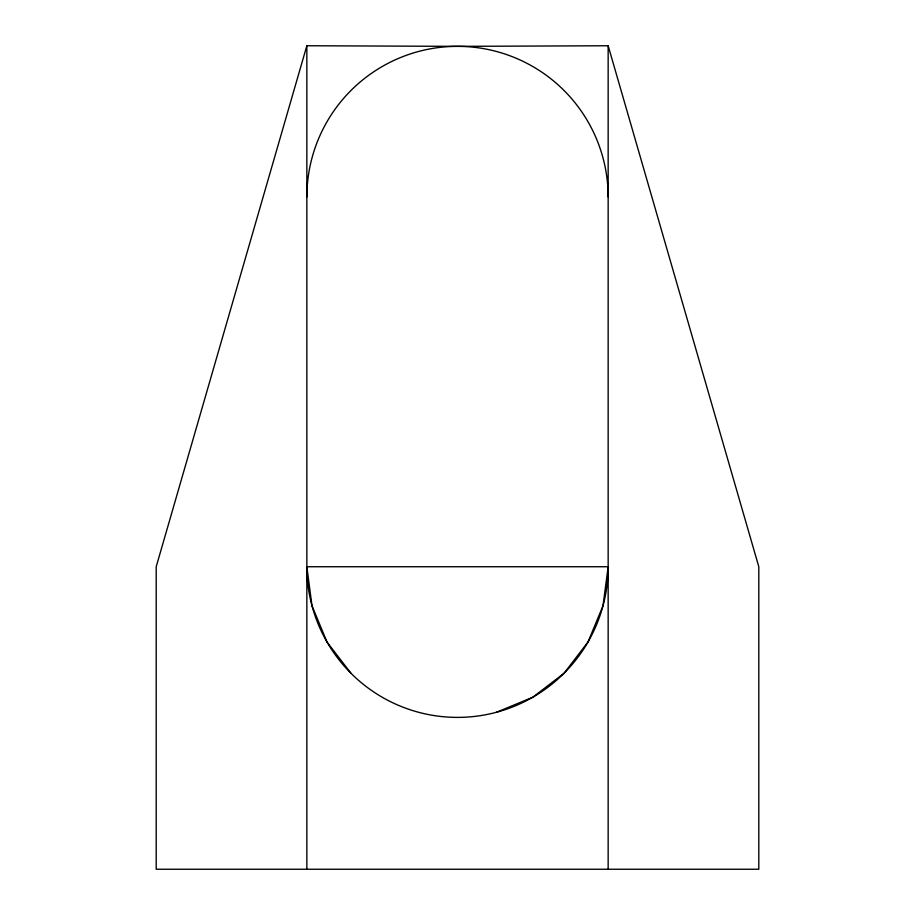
<?xml version="1.0" encoding="UTF-8"?>
<svg xmlns="http://www.w3.org/2000/svg" width="915" height="915" viewBox="0 0 915 915"><rect width="100%" height="100%" fill="white"/><g stroke="black" fill="none" stroke-linecap="round" stroke-linejoin="round"><path stroke-width="1.37" d="M350.971 673.268L327.032 642.067L311.981 605.73L306.845 566.74L608.155 566.74L603.019 605.73L587.968 642.067L564.029 673.268L532.827 697.207L496.49 712.259M306.845 45.75L156.202 566.74L156.202 869.25L758.798 869.25L758.798 566.74L608.155 45.75L457.5 46.356L306.845 45.75L306.845 869.25M608.155 45.75L608.155 869.25M306.845 197A150.655 150.655 0 0 1 457.5 46.356A150.655 150.655 0 0 1 608.155 197M608.155 566.74A150.655 150.655 0 0 1 457.5 717.394A150.655 150.655 0 0 1 306.845 566.74"/></g></svg>
